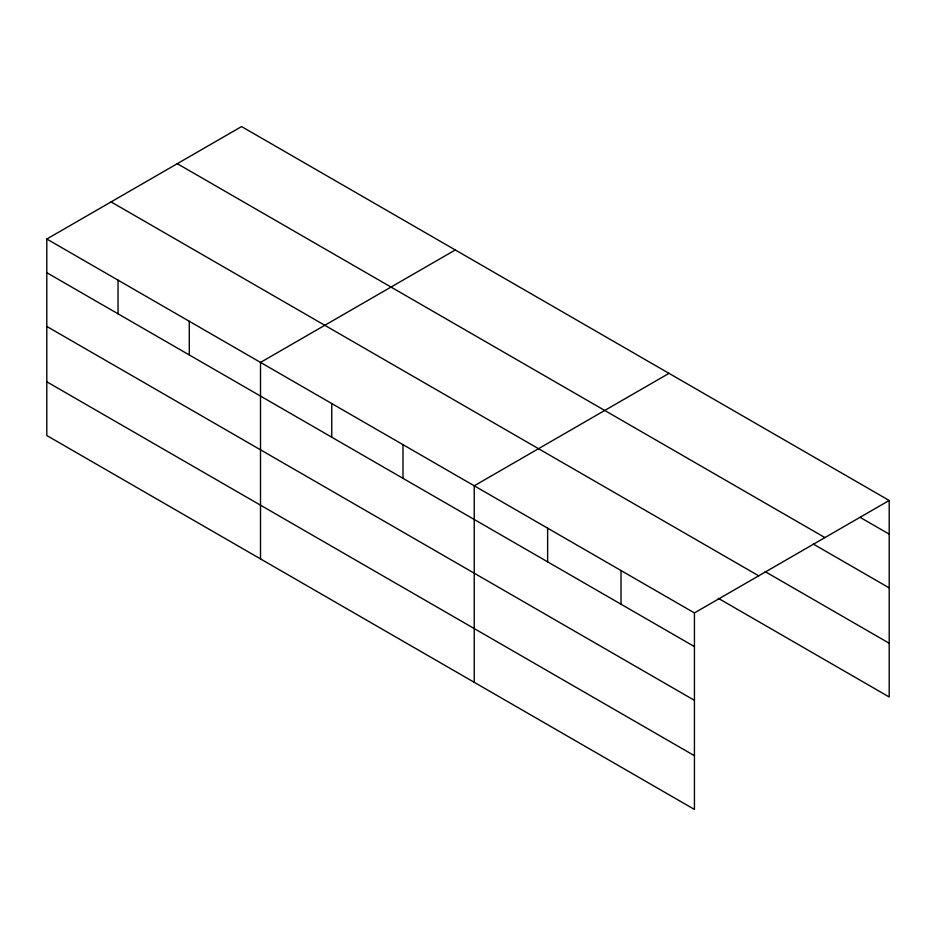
<?xml version="1.0" encoding="UTF-8"?>
<svg xmlns="http://www.w3.org/2000/svg" width="936" height="936" viewBox="0 0 936 936"><rect width="100%" height="100%" fill="white"/><g stroke="black" fill="none" stroke-linecap="round" stroke-linejoin="round"><path stroke-width="1.4" d="M694.43 700.327L694.43 612.928L46.8 239.019L46.8 435.521L694.43 809.429L694.43 700.327L46.8 326.43M718.357 598.35L889.2 696.981L889.2 500.479L241.57 126.571L46.8 239.019M455.294 249.959L260.512 362.407L260.512 558.909M669.006 373.347L474.236 485.796L474.236 682.297M694.43 612.928L889.2 500.479M860.09 517.339L889.2 534.14M177.302 163.683L824.92 537.58M813.267 544.038L889.2 587.878M765.18 571.639L889.2 643.243M111.08 201.907L758.698 575.815M46.8 272.692L694.43 646.6M46.8 381.794L694.43 755.691M621.024 570.55L621.024 604.223M547.63 528.173L547.63 561.846M402.995 444.67L402.995 478.343M331.753 403.533L331.753 437.206M189.283 321.282L189.283 354.955M118.041 280.145L118.041 313.817"/></g></svg>
